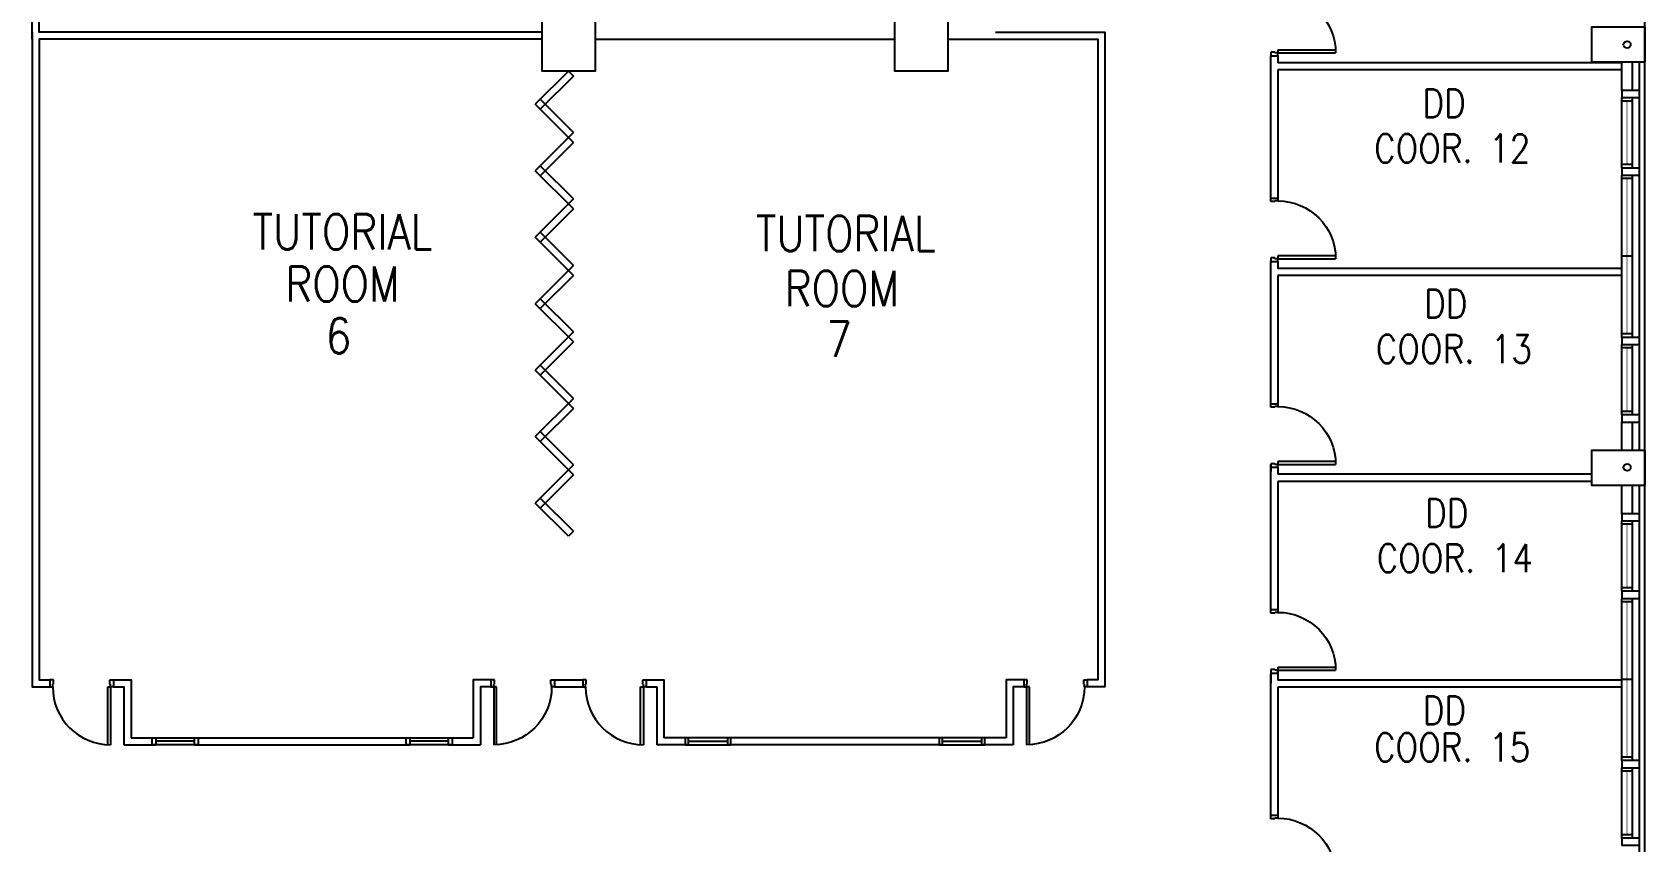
# Model space of a CAD drawing. Extents: x 1845062 to 1967303, y -845223 to -764674.
# Drawn here: x 1908315 to 1931165, y -813724 to -802249 of the extents above; entities that cross this region are included whole.
import ezdxf

# ---------------------------------------------------------------- set-up
doc = ezdxf.new("R2010")
doc.units = 0
doc.header["$LTSCALE"] = 12
doc.header["$MEASUREMENT"] = 0
doc.linetypes.add('HIDDEN', pattern=[0.375, 0.25, -0.125])
doc.layers.get('0').update_dxf_attribs({"linetype": 'CONTINUOUS'})
for name, color, linetype in [('COL', 3, 'CONTINUOUS'), ('DR', 7, 'CONTINUOUS'), ('LINE', 7, 'CONTINUOUS'), ('partition', 7, 'CONTINUOUS'), ('RWDP', 145, 'CONTINUOUS'), ('stair', 7, 'CONTINUOUS'), ('T50', 4, 'CONTINUOUS'), ('WALL', 2, 'CONTINUOUS'), ('wall.2', 1, 'HIDDEN'), ('WIN', 5, 'CONTINUOUS')]:
    doc.layers.add(name, color=color, linetype=linetype)
doc.styles.add('ROMANS', font='romans')

# ---------------------------------------------------------------- blocks, each defined once
blk = doc.blocks.new('FG')
at = {"layer": 'LINE', "linetype": 'Continuous'}
for points in [[(0, 0), (50, 0), (50, 100), (0, 100)], [(600, 0), (650, 0), (650, 100), (600, 100)]]:
    blk.add_lwpolyline(points, close=True, dxfattribs=at)
at = {"layer": 'LINE', "color": 5, "linetype": 'Continuous'}
for points in [[(600, 100), (50, 100)], [(50, 0), (600, 0)]]:
    blk.add_lwpolyline(points, dxfattribs=at)
at = {"layer": 'LINE', "color": 1, "linetype": 'Continuous'}
blk.add_lwpolyline([(50, 50), (600, 50)], dxfattribs=at)
blk = doc.blocks.new('d900-1b1')
at = {"layer": 'DR'}
for p, q in [((40, 100), (40, 920)), ((80, 919), (80, 100)), ((0, 0), (0, 100)), ((0, 100), (40, 100)), ((50, 0), (0, 0)), ((80, 100), (40, 100)), ((40, 100), (40, 60)), ((40, 60), (50, 60)), ((50, 60), (50, 0)), ((860, 60), (850, 60)), ((850, 60), (850, 0)), ((850, 0), (900, 0)), ((860, 100), (860, 60)), ((900, 100), (860, 100)), ((900, 0), (900, 100))]:
    blk.add_line(p, q, dxfattribs=at)
blk.add_arc((40, 100), 820, 0, 90, dxfattribs=at)

msp = doc.modelspace()

# ---------------------------------------------------------------- linework, layer by layer
at = {"color": 0}
for p, q in [((1931089.7, -808174.1), (1931089.7, -802674.1)), ((1931089.7, -814174.1), (1931089.7, -808674.1))]:
    msp.add_line(p, q, dxfattribs=at)
at = {"layer": 'COL', "color": 0}
for points in [[(1915539.7, -802049.1), (1916289.7, -802049.1), (1916289.7, -802799.1), (1915539.7, -802799.1)], [(1920539.7, -802049.1), (1921289.7, -802049.1), (1921289.7, -802799.1), (1920539.7, -802799.1)], [(1931164.7, -802674.1), (1930414.7, -802674.1), (1930414.7, -802174.1), (1931164.7, -802174.1)], [(1931164.7, -808674.1), (1930414.7, -808674.1), (1930414.7, -808174.1), (1931164.7, -808174.1)]]:
    msp.add_lwpolyline(points, close=True, dxfattribs=at)
at = {"layer": 'LINE', "color": 0, "linetype": 'Continuous'}
msp.add_line((1931164.7, -814174.1), (1931164.7, -790674.1), dxfattribs=at)
at = {"layer": 'partition', "color": 0}
for p, q in [((1925964.7, -802582.3), (1925964.7, -802682.3)), ((1930839.7, -802682.3), (1925964.7, -802682.3)), ((1930839.7, -802782.3), (1925964.7, -802782.3)), ((1925964.7, -802782.3), (1925964.7, -804599)), ((1925964.7, -805499), (1925964.7, -805599)), ((1930839.7, -805599), (1925964.7, -805599)), ((1930839.7, -805699), (1925964.7, -805699)), ((1925964.7, -805699), (1925964.7, -807515.7)), ((1925864.7, -808415.7), (1925864.7, -808474.1)), ((1925964.7, -808415.7), (1925964.7, -808515.7)), ((1930414.7, -808515.7), (1925964.7, -808515.7)), ((1930414.7, -808615.7), (1925964.7, -808615.7)), ((1925964.7, -808615.7), (1925964.7, -810432.4)), ((1925864.7, -811332.4), (1925864.7, -811474.1)), ((1925964.7, -811274.1), (1925964.7, -811374.1)), ((1925964.7, -811332.4), (1925964.7, -811432.4)), ((1930839.7, -811432.4), (1925964.7, -811432.4)), ((1930839.7, -811532.4), (1925964.7, -811532.4)), ((1925964.7, -811532.4), (1925964.7, -813349.1)), ((1909614.7, -812349.1), (1910064.7, -812349.1)), ((1910614.7, -812349.1), (1913664.7, -812349.1)), ((1914214.7, -812349.1), (1914664.7, -812349.1)), ((1917614.7, -812349.1), (1917164.7, -812349.1)), ((1921214.7, -812349.1), (1918164.7, -812349.1)), ((1922214.7, -812349.1), (1921764.7, -812349.1))]:
    msp.add_line(p, q, dxfattribs=at)
at = {"layer": 'partition', "color": 0, "linetype": 'Continuous'}
for points in [[(1908314.7, -802349.1), (1908314.7, -802349.1), (1908314.7, -793069.1)], [(1915539.7, -802249.1), (1908414.7, -802249.1), (1908414.7, -793169.1)], [(1908314.7, -802249.1), (1908314.7, -811529.1), (1908564.7, -811529.1)], [(1915539.7, -802249.1), (1908414.7, -802249.1)], [(1921964.7, -802249.1), (1923514.7, -802249.1), (1923514.7, -811529.1), (1923264.7, -811529.1)], [(1915539.7, -802349.1), (1908414.7, -802349.1), (1908414.7, -811429.1), (1908564.7, -811429.1)], [(1915539.7, -802349.1), (1908414.7, -802349.1)], [(1916289.7, -802349.1), (1920539.7, -802349.1)], [(1921289.7, -802349.1), (1923414.7, -802349.1), (1923414.7, -811429.1), (1923264.7, -811429.1)], [(1909464.7, -811429.1), (1909714.7, -811429.1), (1909714.7, -812249.1)], [(1909464.7, -811529.1), (1909614.7, -811529.1), (1909614.7, -812349.1)], [(1914814.7, -811429.1), (1914564.7, -811429.1), (1914564.7, -812249.1)], [(1914814.7, -811529.1), (1914664.7, -811529.1), (1914664.7, -812349.1)], [(1915714.7, -811429.1), (1916114.7, -811429.1)], [(1915714.7, -811529.1), (1916114.7, -811529.1)], [(1917014.7, -811429.1), (1917264.7, -811429.1), (1917264.7, -812249.1)], [(1917014.7, -811529.1), (1917164.7, -811529.1), (1917164.7, -812349.1)], [(1922364.7, -811429.1), (1922114.7, -811429.1), (1922114.7, -812249.1)], [(1922364.7, -811529.1), (1922214.7, -811529.1), (1922214.7, -812349.1)], [(1909714.7, -812249.1), (1910064.7, -812249.1)], [(1909714.7, -812249.1), (1910064.7, -812249.1)], [(1910614.7, -812249.1), (1913664.7, -812249.1)], [(1910614.7, -812249.1), (1913664.7, -812249.1)], [(1914214.7, -812249.1), (1914564.7, -812249.1)], [(1914214.7, -812249.1), (1914564.7, -812249.1)], [(1917614.7, -812249.1), (1917264.7, -812249.1)], [(1917614.7, -812249.1), (1917264.7, -812249.1)], [(1921214.7, -812249.1), (1918164.7, -812249.1)], [(1921214.7, -812249.1), (1918164.7, -812249.1)], [(1922114.7, -812249.1), (1921764.7, -812249.1)], [(1922114.7, -812249.1), (1921764.7, -812249.1)], [(1909614.7, -812349.1), (1910064.7, -812349.1)], [(1910614.7, -812349.1), (1913664.7, -812349.1)], [(1914214.7, -812349.1), (1914664.7, -812349.1)], [(1917614.7, -812349.1), (1917164.7, -812349.1)], [(1921214.7, -812349.1), (1918164.7, -812349.1)], [(1922214.7, -812349.1), (1921764.7, -812349.1)]]:
    msp.add_lwpolyline(points, dxfattribs=at)
at = {"layer": 'RWDP', "color": 0, "linetype": 'Continuous'}
for centre in [(1930914.7, -802424.1), (1930914.7, -808417)]:
    msp.add_circle(centre, 50, dxfattribs=at)
at = {"layer": 'stair', "color": 0}
for p, q in [((1925864.7, -804599), (1925864.7, -802582.3)), ((1925864.7, -807515.7), (1925864.7, -805499)), ((1925864.7, -810432.4), (1925864.7, -808374.1)), ((1925864.7, -813349.1), (1925864.7, -811349.1))]:
    msp.add_line(p, q, dxfattribs=at)
at = {"layer": 'WALL', "color": 0}
for p, q in [((1930839.7, -803074.1), (1930839.7, -802674.1)), ((1930989.7, -803074.1), (1930989.7, -802674.1)), ((1930839.7, -808174.1), (1930839.7, -807774.1)), ((1930989.7, -808174.1), (1930989.7, -807774.1)), ((1930839.7, -809074.1), (1930839.7, -808674.1)), ((1930989.7, -809074.1), (1930989.7, -808674.1))]:
    msp.add_line(p, q, dxfattribs=at)
for points in [[(1931089.7, -803074.1), (1930839.7, -803074.1), (1930839.7, -803174.1), (1931089.7, -803174.1)], [(1931089.7, -804174.1), (1930839.7, -804174.1), (1930839.7, -804274.1), (1931089.7, -804274.1)], [(1931089.7, -806574.1), (1930839.7, -806574.1), (1930839.7, -806674.1), (1931089.7, -806674.1)], [(1931089.7, -807674.1), (1930839.7, -807674.1), (1930839.7, -807774.1), (1931089.7, -807774.1)], [(1931089.7, -809074.1), (1930839.7, -809074.1), (1930839.7, -809174.1), (1931089.7, -809174.1)], [(1931089.7, -810174.1), (1930839.7, -810174.1), (1930839.7, -810274.1), (1931089.7, -810274.1)], [(1931089.7, -812574.1), (1930839.7, -812574.1), (1930839.7, -812674.1), (1931089.7, -812674.1)], [(1931089.7, -813674.1), (1930839.7, -813674.1), (1930839.7, -813774.1), (1931089.7, -813774.1)]]:
    msp.add_lwpolyline(points, close=True, dxfattribs=at)
at = {"layer": 'wall.2', "color": 0, "ltscale": 1500}
for p, q in [((1915914.7, -802799.1), (1915443.6, -803270.2)), ((1915985.4, -802869.8), (1915514.3, -803340.9)), ((1915985.4, -803812), (1915443.6, -803270.2)), ((1915985.4, -803670.5), (1915514.3, -803199.5)), ((1915985.4, -803670.5), (1915443.6, -804212.3)), ((1915985.4, -803812), (1915514.3, -804283)), ((1915985.4, -804754.1), (1915443.6, -804212.3)), ((1915985.4, -804612.7), (1915514.3, -804141.6)), ((1915985.4, -804612.7), (1915443.6, -805154.5)), ((1915985.4, -804754.1), (1915514.3, -805225.2)), ((1915985.4, -805696.3), (1915443.6, -805154.5)), ((1915985.4, -805554.9), (1915514.3, -805083.8)), ((1915985.4, -805554.9), (1915443.6, -806096.6)), ((1915985.4, -805696.3), (1915514.3, -806167.3)), ((1915985.4, -806638.4), (1915443.6, -806096.6)), ((1915985.4, -806497), (1915514.3, -806025.9)), ((1915985.4, -806497), (1915443.6, -807038.8)), ((1915985.4, -806638.4), (1915514.3, -807109.5)), ((1915985.4, -807580.6), (1915443.6, -807038.8)), ((1915985.4, -807439.2), (1915514.3, -806968.1)), ((1915985.4, -807439.2), (1915443.6, -807980.9)), ((1915985.4, -807580.6), (1915514.3, -808051.7)), ((1915985.4, -808381.3), (1915514.3, -807910.2)), ((1915985.4, -808522.7), (1915443.6, -807980.9)), ((1915985.4, -808381.3), (1915443.6, -808923.1)), ((1915985.4, -808522.7), (1915514.3, -808993.8)), ((1915985.4, -809323.5), (1915514.3, -808852.4)), ((1915914.7, -809394.2), (1915443.6, -808923.1)), ((1915985.4, -809323.5), (1915914.7, -809394.2))]:
    msp.add_line(p, q, dxfattribs=at)
msp.add_lwpolyline([(1915914.7, -802799.1), (1915985.4, -802869.8)], dxfattribs=at)
at = {"layer": 'WIN', "color": 0}
for p, q in [((1930839.7, -804174.1), (1930839.7, -803174.1)), ((1930989.7, -804174.1), (1930989.7, -803174.1)), ((1930989.7, -803224.1), (1930839.7, -803224.1)), ((1930989.7, -804124.1), (1930839.7, -804124.1)), ((1930839.7, -806574.1), (1930839.7, -804274.1)), ((1930989.7, -806574.1), (1930989.7, -804274.1)), ((1930989.7, -804324.1), (1930839.7, -804324.1)), ((1930989.7, -805424.1), (1930839.7, -805424.1)), ((1930989.7, -806524.1), (1930839.7, -806524.1)), ((1930839.7, -807674.1), (1930839.7, -806674.1)), ((1930989.7, -806724.1), (1930839.7, -806724.1)), ((1930989.7, -807674.1), (1930989.7, -806674.1)), ((1930989.7, -807624.1), (1930839.7, -807624.1)), ((1930839.7, -810174.1), (1930839.7, -809174.1)), ((1930989.7, -809224.1), (1930839.7, -809224.1)), ((1930989.7, -810174.1), (1930989.7, -809174.1)), ((1930989.7, -810124.1), (1930839.7, -810124.1)), ((1930839.7, -812574.1), (1930839.7, -810274.1)), ((1930989.7, -810324.1), (1930839.7, -810324.1)), ((1930989.7, -812574.1), (1930989.7, -810274.1)), ((1930989.7, -811424.1), (1930839.7, -811424.1)), ((1930989.7, -812524.1), (1930839.7, -812524.1)), ((1930839.7, -813674.1), (1930839.7, -812674.1)), ((1930989.7, -812724.1), (1930839.7, -812724.1)), ((1930989.7, -813674.1), (1930989.7, -812674.1)), ((1930989.7, -813624.1), (1930839.7, -813624.1))]:
    msp.add_line(p, q, dxfattribs=at)
at = {"layer": 'WIN', "color": 0, "const_width": 10, "flags": 128}
for points in [[(1930914.7, -804124.1), (1930914.7, -803224.1)], [(1930914.7, -806524.1), (1930914.7, -804324.1)], [(1930914.7, -806724.1), (1930914.7, -807624.1)], [(1930914.7, -810124.1), (1930914.7, -809224.1)], [(1930914.7, -812524.1), (1930914.7, -810324.1)], [(1930914.7, -812724.1), (1930914.7, -813624.1)]]:
    msp.add_lwpolyline(points, dxfattribs=at)

# ---------------------------------------------------------------- block references
at = {"layer": 'DR', "color": 0, "xscale": -1}
for p, rotation in [((1925864.7, -802582.3), 270), ((1925864.7, -805499), 270), ((1925864.7, -808415.7), 270), ((1925864.7, -811332.4), 270), ((1914814.7, -811429.1), 180), ((1922364.7, -811429.1), 180), ((1925864.7, -814249.1), 270)]:
    msp.add_blockref('d900-1b1', p, dxfattribs=dict(at, rotation=rotation))
at = {"layer": 'DR', "color": 0, "rotation": 180}
for p in [(1909464.7, -811429.1), (1917014.7, -811429.1)]:
    msp.add_blockref('d900-1b1', p, dxfattribs=at)
at = {"layer": 'LINE', "color": 0, "linetype": 'Continuous', "xscale": -1}
for p in [(1910664.7, -812349.1), (1914264.7, -812349.1)]:
    msp.add_blockref('FG', p, dxfattribs=at)
at = {"layer": 'LINE', "color": 0, "linetype": 'Continuous'}
for p in [(1917564.7, -812349.1), (1921164.7, -812349.1)]:
    msp.add_blockref('FG', p, dxfattribs=at)

# ---------------------------------------------------------------- texts
at = {"layer": 'T50', "color": 0, "style": 'ROMANS', "width": 0.85}
for s, height, p in [('DD ', 400, (1928012.8, -803455.8)), ('COOR. 12', 400, (1927328.1, -804095.8)), ('TUTORIAL', 500, (1911436.3, -805326.7)), ('TUTORIAL', 500, (1918567.9, -805353.1)), ('ROOM', 500, (1911902.1, -806067.6)), ('ROOM', 500, (1918978.5, -806130.8)), ('DD ', 400, (1928037.8, -806297.8)), ('6', 500, (1912471.3, -806803.8)), ('7', 500, (1919566.1, -806848.6)), ('COOR. 13', 400, (1927353.1, -806937.7)), ('DD ', 400, (1928050.2, -809264.3)), ('COOR. 14', 400, (1927365.6, -809904.3)), ('DD ', 400, (1928017.8, -812060.1)), ('COOR. 15', 400, (1927327.3, -812584.6))]:
    msp.add_text(s, height=height, dxfattribs=at).set_placement(p)

doc.saveas('drawing.dxf')
